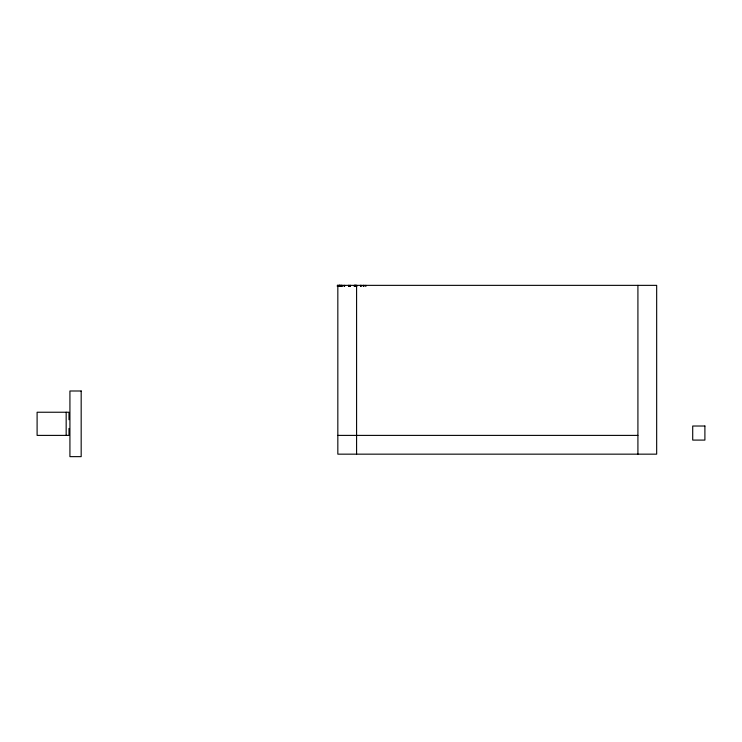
<?xml version="1.0" encoding="UTF-8"?>
<svg xmlns="http://www.w3.org/2000/svg" width="742" height="742" viewBox="0 0 742 742"><rect width="100%" height="100%" fill="white"/><g stroke="black" fill="none" stroke-linecap="round" stroke-linejoin="round"><path stroke-width="1.11" d="M337.239 285.355L656.67 285.355L656.67 454.16L337.833 454.16L337.833 285.355M337.239 286.301L338.278 286.301M337.833 435.396L637.916 435.396M637.916 285.355L637.916 454.16M365.964 285.355L365.964 286.301M364.962 285.355L364.962 286.301M363.543 285.355L363.543 286.301M363.394 285.355L363.394 286.301M361.679 285.355L361.679 286.301M360.686 285.355L360.686 286.301M360.529 285.355L360.529 286.301M356.837 285.355L356.837 286.301M356.587 285.355L356.587 454.16M356.466 285.355L356.466 286.301M355.835 285.355L355.835 286.301M355.455 285.355L355.455 286.301M355.27 285.355L355.27 286.301M355.158 285.355L355.158 286.301M355.01 285.355L354.899 286.301L354.862 285.355M354.416 285.355L354.416 286.301M354.268 285.355L354.259 286.301M350.354 285.355L350.354 286.301M350.168 285.355L350.168 286.301M349.797 285.355L349.797 286.301M348.823 285.355L348.823 286.301M348.601 285.355L348.601 286.301M344.613 285.355L344.613 286.301M343.982 285.355L343.982 286.301M342.229 285.355L342.229 286.301M341.784 285.355L341.784 286.301M341.598 285.355L341.598 286.301M341.487 285.355L341.487 286.301M340.782 285.355L340.782 286.301M340.374 285.355L340.374 286.301M340.096 285.355L340.096 286.301M339.678 285.355L339.678 286.301M339.474 285.355L339.474 286.301M339.363 285.355L339.363 286.301M339.252 285.355L339.252 286.301M338.955 285.355L338.955 286.301M338.881 285.355L338.881 286.301M337.573 285.355L337.573 286.301M68.987 419.722L68.987 412.237L37.1 412.237L37.1 435.396L68.987 435.396L68.987 428.449M66.168 412.237L66.168 435.396M81.175 390.997L69.924 390.997L69.924 456.645L81.175 456.645L81.175 390.997M704.9 426.019L692.713 426.019L692.713 440.089L704.9 440.089L704.9 426.019"/></g></svg>
